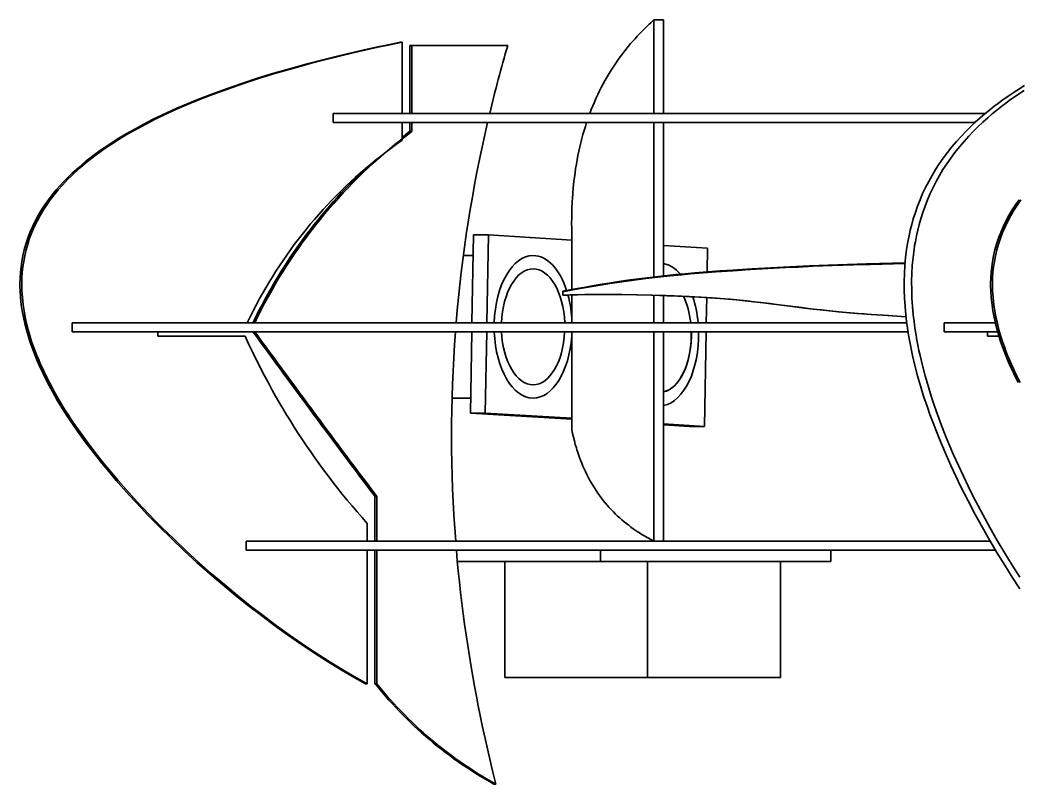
# Model space of a CAD drawing. Extents: x 174 to 1253, y 168 to 1727.
# Drawn here: x 173.6 to 285.6, y 1579.2 to 1665 of the extents above; entities that cross this region are included whole.
import ezdxf

# ---------------------------------------------------------------- set-up
doc = ezdxf.new("R2010")
doc.units = 0

msp = doc.modelspace()

# ---------------------------------------------------------------- linework, layer by layer
at = {"color": 7, "lineweight": 35, "ltscale": 0.027321}
for p, q in [((245.84, 1664.96), (244.75, 1664.96)), ((245.84, 1653.46), (244.75, 1653.46)), ((245.84, 1629.96), (244.75, 1629.96))]:
    msp.add_line(p, q, dxfattribs=at)
at = {"color": 7, "lineweight": 35, "ltscale": 0.2625}
for p, q in [((244.75, 1654.46), (244.75, 1664.96)), ((245.84, 1654.46), (245.84, 1664.96))]:
    msp.add_line(p, q, dxfattribs=at)
at = {"color": 7, "lineweight": 35, "ltscale": 0.005146}
for p, q in [((216.29, 1662.46), (216.5, 1662.46)), ((217.38, 1662.09), (217.58, 1662.09)), ((217.38, 1653.46), (217.58, 1653.46)), ((217.38, 1652.46), (217.58, 1652.46)), ((213.46, 1611.46), (213.67, 1611.46)), ((213.46, 1605.46), (213.67, 1605.46)), ((212.38, 1590.46), (212.59, 1590.46)), ((213.46, 1590.46), (213.67, 1590.46)), ((226.81, 1579.2), (227.01, 1579.2))]:
    msp.add_line(p, q, dxfattribs=at)
at = {"color": 7, "lineweight": 35, "ltscale": 0.2}
msp.add_line((216.5, 1654.46), (216.5, 1662.46), dxfattribs=at)
at = {"color": 7, "lineweight": 35, "ltscale": 0.19072}
for p, q in [((217.38, 1662.09), (217.38, 1654.46)), ((217.58, 1662.09), (217.58, 1654.46))]:
    msp.add_line(p, q, dxfattribs=at)
at = {"color": 7, "lineweight": 35, "ltscale": 0.269111}
msp.add_line((228.35, 1662.09), (217.58, 1662.09), dxfattribs=at)
at = {"color": 7, "lineweight": 35, "ltscale": 0.025}
for p, q in [((208.78, 1653.46), (208.78, 1654.46)), ((217.38, 1653.46), (217.38, 1652.46)), ((217.58, 1653.46), (217.58, 1652.46)), ((179.47, 1629.96), (179.47, 1630.96)), ((277.3, 1629.96), (277.3, 1630.96)), ((199, 1605.46), (199, 1606.46))]:
    msp.add_line(p, q, dxfattribs=at)
at = {"color": 7, "lineweight": 35}
for p, q in [((281.92, 1654.46), (208.78, 1654.46)), ((280.78, 1653.46), (208.78, 1653.46)), ((273.11, 1630.96), (179.47, 1630.96)), ((273.26, 1629.96), (179.47, 1629.96)), ((244.75, 1629.96), (244.75, 1606.46)), ((245.84, 1629.96), (245.84, 1606.46)), ((282.48, 1606.46), (199, 1606.46)), ((283.07, 1605.46), (199, 1605.46)), ((238.76, 1604.17), (264.59, 1604.17))]:
    msp.add_line(p, q, dxfattribs=at)
at = {"color": 7, "lineweight": 35, "ltscale": 0.097858}
msp.add_line((212.59, 1653.46), (216.5, 1653.46), dxfattribs=at)
at = {"color": 7, "lineweight": 35, "ltscale": 0.05}
for p, q in [((216.5, 1653.46), (216.5, 1651.46)), ((212.59, 1608.46), (212.59, 1606.46))]:
    msp.add_line(p, q, dxfattribs=at)
at = {"color": 7, "lineweight": 35, "ltscale": 0.122324}
msp.add_line((222.48, 1653.46), (217.58, 1653.46), dxfattribs=at)
at = {"color": 7, "lineweight": 35, "ltscale": 0.146564}
msp.add_line((238.89, 1653.46), (244.75, 1653.46), dxfattribs=at)
at = {"color": 7, "lineweight": 35, "ltscale": 0.433603}
msp.add_line((244.75, 1653.46), (244.75, 1636.12), dxfattribs=at)
at = {"color": 7, "lineweight": 35, "ltscale": 0.430536}
msp.add_line((245.84, 1653.46), (245.84, 1636.24), dxfattribs=at)
at = {"color": 7, "lineweight": 35, "ltscale": 0.246797}
msp.add_line((224.34, 1630.96), (224.52, 1640.83), dxfattribs=at)
at = {"color": 7, "lineweight": 35, "ltscale": 0.041875}
for p, q in [((226.2, 1640.83), (224.52, 1640.83)), ((250.41, 1619.34), (248.73, 1619.34))]:
    msp.add_line(p, q, dxfattribs=at)
at = {"color": 7, "lineweight": 35, "ltscale": 0.246772}
msp.add_line((226.02, 1630.96), (226.2, 1640.83), dxfattribs=at)
at = {"color": 7, "lineweight": 35, "ltscale": 0.233967}
msp.add_line((235.54, 1640.26), (226.2, 1640.83), dxfattribs=at)
at = {"color": 7, "lineweight": 35, "ltscale": 0.156448}
msp.add_line((235.54, 1640.96), (235.54, 1634.71), dxfattribs=at)
at = {"color": 7, "lineweight": 35, "ltscale": 0.123433}
msp.add_line((250.77, 1639.33), (245.84, 1639.63), dxfattribs=at)
at = {"color": 7, "lineweight": 35, "ltscale": 0.066252}
msp.add_line((250.77, 1639.33), (250.72, 1636.68), dxfattribs=at)
at = {"color": 7, "lineweight": 35, "ltscale": 0.027905}
msp.add_line((224.48, 1638.52), (223.36, 1638.52), dxfattribs=at)
at = {"color": 7, "lineweight": 35, "ltscale": 0.010739}
msp.add_line((234.52, 1634.51), (234.52, 1634.08), dxfattribs=at)
at = {"color": 7, "lineweight": 35, "ltscale": 0.01539}
msp.add_line((234.52, 1634.08), (235.13, 1634.09), dxfattribs=at)
at = {"color": 7, "lineweight": 35, "ltscale": 2.74658e-05}
msp.add_line((234.52, 1634.08), (234.52, 1634.08), dxfattribs=at)
at = {"color": 7, "lineweight": 35, "ltscale": 0.078485}
msp.add_line((235.54, 1634.1), (235.54, 1630.96), dxfattribs=at)
at = {"color": 7, "lineweight": 35, "ltscale": 0.077399}
msp.add_line((244.75, 1634.06), (244.75, 1630.96), dxfattribs=at)
at = {"color": 7, "lineweight": 35, "ltscale": 0.076694}
msp.add_line((245.84, 1634.03), (245.84, 1630.96), dxfattribs=at)
at = {"color": 7, "lineweight": 35, "ltscale": 0.071032}
msp.add_line((250.67, 1633.8), (250.62, 1630.96), dxfattribs=at)
at = {"color": 7, "lineweight": 35, "ltscale": 0.143911}
msp.add_line((283.05, 1630.96), (277.3, 1630.96), dxfattribs=at)
at = {"color": 7, "lineweight": 35, "ltscale": 0.000442505}
msp.add_line((174.4, 1629.96), (174.4, 1629.98), dxfattribs=at)
at = {"color": 7, "lineweight": 35, "ltscale": 0.000219727}
msp.add_line((174.41, 1629.96), (174.4, 1629.96), dxfattribs=at)
at = {"color": 7, "lineweight": 35, "ltscale": 0.0125}
for p, q in [((189.1, 1629.96), (189.1, 1629.46)), ((282.18, 1629.96), (282.18, 1629.46))]:
    msp.add_line(p, q, dxfattribs=at)
at = {"color": 7, "lineweight": 35, "ltscale": 0.244652}
msp.add_line((189.1, 1629.46), (198.89, 1629.46), dxfattribs=at)
at = {"color": 7, "lineweight": 35, "ltscale": 0.005145}
msp.add_line((199.76, 1629.96), (199.97, 1629.96), dxfattribs=at)
at = {"color": 7, "lineweight": 35, "ltscale": 0.342506}
msp.add_line((213.67, 1629.96), (199.97, 1629.96), dxfattribs=at)
at = {"color": 7, "lineweight": 35, "ltscale": 0.228029}
for p, q in [((224.16, 1620.84), (224.32, 1629.96)), ((225.83, 1620.84), (226, 1629.96))]:
    msp.add_line(p, q, dxfattribs=at)
at = {"color": 7, "lineweight": 35, "ltscale": 0.275}
msp.add_line((235.54, 1629.96), (235.54, 1618.96), dxfattribs=at)
at = {"color": 7, "lineweight": 35, "ltscale": 0.125627}
msp.add_line((239.73, 1629.96), (244.75, 1629.96), dxfattribs=at)
at = {"color": 7, "lineweight": 35, "ltscale": 0.265501}
msp.add_line((250.6, 1629.96), (250.41, 1619.34), dxfattribs=at)
at = {"color": 7, "lineweight": 35, "ltscale": 0.150368}
msp.add_line((283.31, 1629.96), (277.3, 1629.96), dxfattribs=at)
at = {"color": 7, "lineweight": 35, "ltscale": 0.031844}
msp.add_line((282.18, 1629.46), (283.46, 1629.46), dxfattribs=at)
at = {"color": 7, "lineweight": 35, "ltscale": 0.052354}
msp.add_line((224.19, 1622.52), (222.1, 1622.52), dxfattribs=at)
at = {"color": 7, "lineweight": 35, "ltscale": 0.041876}
msp.add_line((225.83, 1620.84), (224.16, 1620.84), dxfattribs=at)
at = {"color": 7, "lineweight": 35, "ltscale": 0.285038}
msp.add_line((224.16, 1620.84), (235.54, 1620.15), dxfattribs=at)
at = {"color": 7, "lineweight": 35, "ltscale": 0.243084}
msp.add_line((225.83, 1620.84), (235.54, 1620.25), dxfattribs=at)
at = {"color": 7, "lineweight": 35, "ltscale": 0.114316}
msp.add_line((245.84, 1619.62), (250.41, 1619.34), dxfattribs=at)
at = {"color": 7, "lineweight": 35, "ltscale": 0.072363}
msp.add_line((245.84, 1619.52), (248.73, 1619.34), dxfattribs=at)
at = {"color": 7, "lineweight": 35, "ltscale": 0.125}
for p, q in [((213.46, 1611.46), (213.46, 1606.46)), ((213.67, 1611.46), (213.67, 1606.46))]:
    msp.add_line(p, q, dxfattribs=at)
at = {"color": 7, "lineweight": 35, "ltscale": 0.146729}
msp.add_line((206.72, 1605.46), (212.59, 1605.46), dxfattribs=at)
at = {"color": 7, "lineweight": 35, "ltscale": 0.375}
for p, q in [((212.59, 1605.46), (212.59, 1590.46)), ((213.46, 1605.46), (213.46, 1590.46)), ((213.67, 1605.46), (213.67, 1590.46))]:
    msp.add_line(p, q, dxfattribs=at)
at = {"color": 7, "lineweight": 35, "ltscale": 0.122323}
msp.add_line((218.56, 1605.46), (213.67, 1605.46), dxfattribs=at)
at = {"color": 7, "lineweight": 35, "ltscale": 0.032352}
for p, q in [((238.76, 1605.46), (238.76, 1604.17)), ((264.59, 1605.46), (264.59, 1604.17))]:
    msp.add_line(p, q, dxfattribs=at)
at = {"color": 7, "lineweight": 35, "ltscale": 0.401415}
msp.add_line((238.76, 1604.17), (222.7, 1604.17), dxfattribs=at)
at = {"color": 7, "lineweight": 35, "ltscale": 0.325003}
for p, q in [((228.03, 1604.17), (228.03, 1591.17)), ((244.03, 1604.17), (244.03, 1591.17)), ((258.95, 1604.17), (258.95, 1591.17))]:
    msp.add_line(p, q, dxfattribs=at)
at = {"color": 7, "lineweight": 35, "ltscale": 0.085198}
msp.add_line((228.03, 1591.17), (231.43, 1591.17), dxfattribs=at)
at = {"color": 7, "lineweight": 35, "ltscale": 0.314802}
msp.add_line((231.43, 1591.17), (244.03, 1591.17), dxfattribs=at)
at = {"color": 7, "lineweight": 35, "ltscale": 0.071638}
msp.add_line((243.49, 1591.17), (246.36, 1591.17), dxfattribs=at)
at = {"color": 7, "lineweight": 35, "ltscale": 0.314801}
msp.add_line((246.36, 1591.17), (258.95, 1591.17), dxfattribs=at)
at = {"color": 7, "lineweight": 35}
for points in [[(237.56, 1654.47), (237.72, 1654.9), (237.89, 1655.32), (238.07, 1655.75), (238.25, 1656.16), (238.45, 1656.58), (238.64, 1656.99), (238.85, 1657.39), (239.06, 1657.79), (239.27, 1658.19), (239.5, 1658.58), (239.73, 1658.96), (239.94, 1659.31), (240.17, 1659.66), (240.39, 1660.01), (240.63, 1660.35), (240.87, 1660.68), (241.11, 1661.02), (241.36, 1661.35), (241.62, 1661.67), (241.88, 1661.99), (242.14, 1662.31), (242.39, 1662.59), (242.63, 1662.86), (242.88, 1663.14), (243.14, 1663.41), (243.39, 1663.67), (243.61, 1663.89), (243.83, 1664.11), (244.06, 1664.33), (244.23, 1664.49), (244.4, 1664.65), (244.58, 1664.81), (244.75, 1664.96)], [(216.29, 1662.46), (214.93, 1662.18), (213.58, 1661.89), (212.26, 1661.6), (210.96, 1661.3), (209.27, 1660.9), (207.61, 1660.49), (205.99, 1660.07), (204.03, 1659.53), (202.13, 1658.98), (200.29, 1658.42), (198.52, 1657.84), (196.81, 1657.25), (195.16, 1656.65), (193.57, 1656.04), (192.05, 1655.41), (191.31, 1655.09), (190.59, 1654.77), (189.53, 1654.28), (188.51, 1653.78), (187.53, 1653.27), (186.58, 1652.76), (185.54, 1652.17), (184.54, 1651.57), (183.59, 1650.96), (182.68, 1650.34), (181.82, 1649.71), (181, 1649.07), (180.23, 1648.42), (179.5, 1647.76), (179.16, 1647.43), (178.82, 1647.09), (178.49, 1646.76), (178.18, 1646.42), (177.7, 1645.88), (177.25, 1645.33), (176.82, 1644.77), (176.43, 1644.21), (176.06, 1643.64), (175.68, 1643.02), (175.34, 1642.39), (175.03, 1641.75), (174.75, 1641.11), (174.51, 1640.46), (174.29, 1639.81), (174.11, 1639.15), (173.96, 1638.48), (173.84, 1637.87), (173.75, 1637.25), (173.69, 1636.63), (173.65, 1636.01), (173.63, 1635.38), (173.63, 1634.99), (173.64, 1634.59), (173.69, 1633.8), (173.78, 1633), (173.88, 1632.3), (174.01, 1631.59), (174.17, 1630.88), (174.35, 1630.17), (174.54, 1629.53), (174.74, 1628.89), (174.96, 1628.26), (175.14, 1627.77), (175.32, 1627.29), (175.53, 1626.8), (175.74, 1626.3), (175.98, 1625.79), (176.22, 1625.27), (176.73, 1624.26), (177.27, 1623.25), (177.86, 1622.23), (178.47, 1621.22), (178.86, 1620.62), (179.26, 1620.01), (179.67, 1619.41), (180.09, 1618.8), (180.96, 1617.6), (181.87, 1616.4), (182.81, 1615.22), (183.62, 1614.23), (184.44, 1613.26), (185.29, 1612.3), (185.93, 1611.58), (186.58, 1610.87), (187.25, 1610.16), (187.92, 1609.46), (188.6, 1608.76), (189.28, 1608.07), (190.67, 1606.71), (192.07, 1605.38), (193.49, 1604.08), (194.93, 1602.81), (196.37, 1601.58), (197.81, 1600.38), (199.26, 1599.22), (200.72, 1598.1), (202.18, 1597.01), (203.63, 1595.96), (205.09, 1594.95), (206.55, 1593.97), (208.01, 1593.04), (209.47, 1592.14), (210.92, 1591.28), (212.38, 1590.46)], [(216.5, 1662.46), (215.13, 1662.18), (213.79, 1661.89), (212.47, 1661.6), (211.17, 1661.3), (209.47, 1660.9), (207.81, 1660.49), (206.2, 1660.07), (204.24, 1659.53), (202.34, 1658.98), (200.5, 1658.42), (198.72, 1657.84), (197.01, 1657.25), (195.36, 1656.65), (193.78, 1656.04), (192.25, 1655.41), (191.52, 1655.09), (190.79, 1654.77), (189.74, 1654.28), (188.72, 1653.78), (187.74, 1653.27), (186.79, 1652.76), (185.74, 1652.17), (184.75, 1651.57), (183.79, 1650.96), (182.89, 1650.34), (182.03, 1649.71), (181.21, 1649.07), (180.44, 1648.42), (179.71, 1647.76), (179.36, 1647.43), (179.02, 1647.09), (178.7, 1646.76), (178.39, 1646.42), (177.91, 1645.88), (177.45, 1645.33), (177.03, 1644.77), (176.63, 1644.21), (176.26, 1643.64), (175.89, 1643.02), (175.55, 1642.39), (175.24, 1641.75), (174.96, 1641.11), (174.71, 1640.46), (174.5, 1639.81), (174.31, 1639.15), (174.16, 1638.48), (174.05, 1637.87), (173.96, 1637.25), (173.89, 1636.63), (173.85, 1636.01), (173.84, 1635.38), (173.84, 1634.99), (173.85, 1634.59), (173.9, 1633.8), (173.99, 1633), (174.09, 1632.3), (174.22, 1631.59), (174.38, 1630.88), (174.56, 1630.17), (174.74, 1629.53), (174.94, 1628.89), (175.16, 1628.26), (175.34, 1627.77), (175.53, 1627.29), (175.73, 1626.8), (175.95, 1626.3), (176.18, 1625.79), (176.42, 1625.27), (176.93, 1624.26), (177.48, 1623.25), (178.06, 1622.23), (178.68, 1621.22), (179.07, 1620.62), (179.46, 1620.01), (179.87, 1619.41), (180.3, 1618.8), (181.17, 1617.6), (182.07, 1616.4), (183.01, 1615.22), (183.82, 1614.23), (184.65, 1613.26), (185.5, 1612.3), (186.14, 1611.58), (186.79, 1610.87), (187.45, 1610.16), (188.12, 1609.46), (188.8, 1608.76), (189.49, 1608.07), (190.88, 1606.71), (192.28, 1605.38), (193.7, 1604.08), (195.13, 1602.81), (196.57, 1601.58), (198.02, 1600.38), (199.47, 1599.22), (200.92, 1598.1), (202.38, 1597.01), (203.84, 1595.96), (205.3, 1594.95), (206.76, 1593.97), (208.22, 1593.04), (209.67, 1592.14), (211.13, 1591.28), (212.59, 1590.46)], [(286.34, 1657.61), (285.46, 1657.06), (284.6, 1656.49), (283.78, 1655.91), (283.36, 1655.6), (282.94, 1655.28), (282.4, 1654.85), (281.87, 1654.42), (281.36, 1653.98), (280.8, 1653.48), (280.26, 1652.97), (279.74, 1652.45), (279.25, 1651.93), (278.7, 1651.32), (278.18, 1650.71), (277.68, 1650.08), (277.21, 1649.45), (276.76, 1648.81), (276.34, 1648.16), (275.95, 1647.5), (275.58, 1646.83), (275.23, 1646.15), (274.9, 1645.47), (274.61, 1644.77), (274.33, 1644.07), (274.08, 1643.36), (273.85, 1642.64), (273.67, 1642.01), (273.51, 1641.37), (273.37, 1640.72), (273.24, 1640.07), (273.16, 1639.63), (273.1, 1639.19), (272.98, 1638.3), (272.9, 1637.41), (272.85, 1636.51), (272.82, 1635.59), (272.83, 1634.67), (272.86, 1633.75), (272.92, 1632.81), (273.01, 1631.87), (273.09, 1631.12), (273.2, 1630.36), (273.32, 1629.6), (273.42, 1629.03), (273.52, 1628.46), (273.64, 1627.88), (273.77, 1627.29), (274.04, 1626.16), (274.33, 1625.03), (274.66, 1623.89), (275.01, 1622.75), (275.39, 1621.62), (275.72, 1620.67), (276.07, 1619.73), (276.44, 1618.78), (276.72, 1618.08), (277.01, 1617.38), (277.53, 1616.16), (278.07, 1614.95), (278.63, 1613.75), (279.2, 1612.56), (279.59, 1611.77), (279.99, 1611), (280.8, 1609.46), (281.61, 1607.99), (282.43, 1606.54), (283.27, 1605.13), (284.11, 1603.76), (284.96, 1602.42), (285.82, 1601.13)], [(286.29, 1657.06), (285.44, 1656.49), (284.62, 1655.91), (284.2, 1655.6), (283.78, 1655.28), (283.24, 1654.85), (282.71, 1654.42), (282.2, 1653.98), (281.64, 1653.48), (281.1, 1652.97), (280.58, 1652.45), (280.08, 1651.93), (279.54, 1651.32), (279.02, 1650.71), (278.52, 1650.08), (278.05, 1649.45), (277.6, 1648.81), (277.18, 1648.16), (276.78, 1647.5), (276.41, 1646.83), (276.07, 1646.15), (275.74, 1645.47), (275.44, 1644.77), (275.17, 1644.07), (274.92, 1643.36), (274.69, 1642.64), (274.51, 1642.01), (274.35, 1641.37), (274.2, 1640.72), (274.08, 1640.07), (274, 1639.63), (273.93, 1639.19), (273.82, 1638.3), (273.74, 1637.41), (273.69, 1636.51), (273.66, 1635.59), (273.67, 1634.67), (273.7, 1633.75), (273.76, 1632.81), (273.84, 1631.87), (273.93, 1631.12), (274.04, 1630.36), (274.16, 1629.6), (274.25, 1629.03), (274.36, 1628.46), (274.48, 1627.88), (274.61, 1627.29), (274.87, 1626.16), (275.17, 1625.03), (275.5, 1623.89), (275.85, 1622.75), (276.23, 1621.62), (276.56, 1620.67), (276.91, 1619.73), (277.27, 1618.78), (277.55, 1618.08), (277.84, 1617.38), (278.37, 1616.16), (278.91, 1614.95), (279.47, 1613.75), (280.04, 1612.56), (280.43, 1611.77), (280.83, 1611), (281.64, 1609.46), (282.45, 1607.99), (283.27, 1606.54), (284.11, 1605.13), (284.95, 1603.76), (285.8, 1602.42)], [(235.54, 1640.96), (235.53, 1641.56), (235.52, 1642.16), (235.53, 1642.75), (235.54, 1643.34), (235.56, 1643.92), (235.58, 1644.49), (235.62, 1645.06), (235.64, 1645.35), (235.66, 1645.63), (235.7, 1646.05), (235.74, 1646.47), (235.78, 1646.88), (235.83, 1647.29), (235.9, 1647.79), (235.97, 1648.29), (236.05, 1648.78), (236.14, 1649.27), (236.23, 1649.76), (236.33, 1650.23), (236.43, 1650.71), (236.54, 1651.18), (236.66, 1651.65), (236.79, 1652.11), (236.92, 1652.56), (237.06, 1653.02), (237.2, 1653.46)], [(217.58, 1652.46), (216.94, 1651.97), (216.31, 1651.48), (215.68, 1650.97), (215.07, 1650.46), (214.46, 1649.94), (213.86, 1649.42), (213.27, 1648.89), (212.69, 1648.35), (212.11, 1647.8), (211.54, 1647.25), (210.99, 1646.69), (210.44, 1646.12), (209.89, 1645.55), (209.36, 1644.97), (208.84, 1644.38), (208.32, 1643.79), (207.81, 1643.19), (207.31, 1642.58), (206.82, 1641.96), (206.42, 1641.46), (206.03, 1640.95), (205.65, 1640.43), (205.27, 1639.91), (204.9, 1639.39), (204.59, 1638.95), (204.29, 1638.5), (203.99, 1638.05), (203.77, 1637.72), (203.55, 1637.38), (203.12, 1636.69), (202.69, 1636), (202.28, 1635.3), (201.87, 1634.6), (201.47, 1633.89), (201.08, 1633.17), (200.7, 1632.44), (200.33, 1631.7), (199.97, 1630.96)], [(216.5, 1651.46), (215.89, 1651.03), (215.28, 1650.58), (214.69, 1650.14), (214.1, 1649.68), (213.51, 1649.22), (212.94, 1648.75), (212.37, 1648.27), (211.82, 1647.79), (211.27, 1647.3), (210.72, 1646.8), (210.19, 1646.3), (209.66, 1645.79), (209.15, 1645.27), (208.63, 1644.75), (208.13, 1644.22), (207.64, 1643.68), (207.15, 1643.14), (206.67, 1642.58), (206.2, 1642.03), (205.74, 1641.46), (205.29, 1640.9), (204.84, 1640.33), (204.41, 1639.75), (203.98, 1639.16), (203.56, 1638.57), (203.15, 1637.98), (202.74, 1637.37), (202.35, 1636.76), (201.96, 1636.14), (201.58, 1635.52), (201.2, 1634.89), (200.84, 1634.25), (200.48, 1633.61), (200.13, 1632.96), (199.79, 1632.3), (199.45, 1631.63), (199.13, 1630.96)], [(212.63, 1648.49), (212.13, 1648.02), (211.63, 1647.54), (211.15, 1647.06), (210.67, 1646.57), (210.19, 1646.08), (209.72, 1645.58), (209.26, 1645.08), (208.8, 1644.58), (208.35, 1644.06), (207.91, 1643.55), (207.47, 1643.02), (207.04, 1642.5), (206.61, 1641.96), (206.22, 1641.46), (205.83, 1640.95), (205.44, 1640.43), (205.07, 1639.91), (204.69, 1639.39), (204.33, 1638.86), (203.96, 1638.32), (203.61, 1637.78), (203.26, 1637.24), (202.91, 1636.69), (202.63, 1636.23), (202.35, 1635.77), (202.07, 1635.3), (201.8, 1634.83), (201.62, 1634.52), (201.44, 1634.2), (201.09, 1633.57), (200.75, 1632.92), (200.41, 1632.28), (200.08, 1631.62), (199.76, 1630.96)], [(285.73, 1644.77), (285.33, 1644.21), (284.96, 1643.64), (284.58, 1643.02), (284.24, 1642.39), (283.93, 1641.75), (283.66, 1641.11), (283.41, 1640.46), (283.19, 1639.81), (283.01, 1639.15), (282.86, 1638.48), (282.74, 1637.87), (282.65, 1637.25), (282.59, 1636.63), (282.55, 1636.01), (282.53, 1635.38), (282.53, 1634.99), (282.55, 1634.59), (282.6, 1633.8), (282.68, 1633), (282.79, 1632.3), (282.92, 1631.59), (283.07, 1630.88), (283.25, 1630.17), (283.44, 1629.53), (283.64, 1628.89), (283.86, 1628.26), (284.04, 1627.77), (284.23, 1627.29), (284.43, 1626.8), (284.65, 1626.3), (284.88, 1625.79), (285.12, 1625.27), (285.63, 1624.26)], [(285.93, 1644.77), (285.53, 1644.21), (285.16, 1643.64), (284.79, 1643.02), (284.45, 1642.39), (284.14, 1641.75), (283.86, 1641.11), (283.62, 1640.46), (283.4, 1639.81), (283.22, 1639.15), (283.06, 1638.48), (282.95, 1637.87), (282.86, 1637.25), (282.79, 1636.63), (282.75, 1636.01), (282.74, 1635.38), (282.74, 1634.99), (282.75, 1634.59), (282.8, 1633.8), (282.89, 1633), (282.99, 1632.3), (283.12, 1631.59), (283.28, 1630.88), (283.46, 1630.17), (283.64, 1629.53), (283.84, 1628.89), (284.07, 1628.26), (284.24, 1627.77), (284.43, 1627.29), (284.64, 1626.8), (284.85, 1626.3), (285.08, 1625.79), (285.32, 1625.27), (285.83, 1624.26)], [(234.52, 1634.51), (235.33, 1634.67), (236.14, 1634.82), (236.9, 1634.95), (237.65, 1635.08), (238.7, 1635.26), (239.75, 1635.43), (240.8, 1635.59), (242.08, 1635.78), (243.36, 1635.95), (244.64, 1636.1), (245.92, 1636.25), (247.21, 1636.38), (248.27, 1636.48), (249.34, 1636.57), (250.76, 1636.69), (252.18, 1636.79), (253.61, 1636.89), (255.74, 1637.03), (257.88, 1637.15), (260.01, 1637.27), (262.16, 1637.37), (264.31, 1637.45), (266.46, 1637.53), (268.61, 1637.6), (270.05, 1637.64), (272.93, 1637.72)], [(272.92, 1637.64), (269.04, 1637.53), (267.13, 1637.47), (264.74, 1637.39), (262.59, 1637.31), (260.98, 1637.23), (259.37, 1637.16), (257.44, 1637.05), (255.52, 1636.94), (253.62, 1636.82), (251.71, 1636.68), (250.75, 1636.61), (249.79, 1636.54), (248.83, 1636.46), (247.87, 1636.37), (246.52, 1636.24), (245.18, 1636.1), (243.83, 1635.94), (242.49, 1635.76), (241.16, 1635.57), (239.82, 1635.37), (238.49, 1635.16), (237.16, 1634.93), (235.84, 1634.7), (234.52, 1634.45)], [(273.03, 1631.65), (270.46, 1631.82), (269.14, 1631.91), (268.33, 1631.97), (267.52, 1632.03), (266.71, 1632.1), (265.9, 1632.17), (264.82, 1632.27), (263.75, 1632.39), (262.31, 1632.55), (261.36, 1632.67), (259.45, 1632.91), (258.16, 1633.07), (256.74, 1633.24), (255.97, 1633.33), (255.2, 1633.42), (254.44, 1633.5), (253.29, 1633.61), (252.14, 1633.7), (250.99, 1633.78), (249.83, 1633.85), (248.86, 1633.9), (247.9, 1633.95), (247.06, 1633.98), (246.22, 1634.01), (244.54, 1634.06), (242.86, 1634.1), (241.18, 1634.13), (239.51, 1634.14), (238.67, 1634.14), (237.84, 1634.13), (237.01, 1634.13), (236.18, 1634.11), (235.35, 1634.1), (234.52, 1634.08)], [(273.03, 1631.65), (271.07, 1631.78), (269.13, 1631.91), (268.16, 1631.98), (267.2, 1632.06), (266.32, 1632.13), (265.43, 1632.21), (264.5, 1632.31), (263.56, 1632.41), (262.61, 1632.52), (261.66, 1632.63), (259.99, 1632.84), (258.51, 1633.03), (257.77, 1633.12), (256.66, 1633.25), (255.34, 1633.4), (254.67, 1633.47), (254.01, 1633.54), (253.12, 1633.62), (252.23, 1633.69), (251.34, 1633.76), (250.67, 1633.8), (250, 1633.84), (248.7, 1633.91), (247.4, 1633.97), (246.1, 1634.02), (244.44, 1634.06), (242.78, 1634.1), (241.12, 1634.13), (239.47, 1634.14), (238.64, 1634.14), (237.81, 1634.13), (236.99, 1634.13), (236.16, 1634.11), (235.34, 1634.1), (234.52, 1634.08)], [(198.89, 1629.46), (199.28, 1628.62), (199.68, 1627.78), (199.88, 1627.37), (200.08, 1626.95), (200.29, 1626.54), (200.49, 1626.13), (200.85, 1625.44), (201.2, 1624.76), (201.57, 1624.09), (201.93, 1623.42), (202.31, 1622.75), (202.69, 1622.09), (203.11, 1621.37), (203.54, 1620.66), (203.97, 1619.95), (204.41, 1619.25), (204.86, 1618.55), (205.32, 1617.85), (205.78, 1617.17), (206.25, 1616.48), (206.72, 1615.8), (207.2, 1615.13), (207.69, 1614.46), (208.21, 1613.78), (208.73, 1613.09), (209.26, 1612.42), (209.79, 1611.74), (210.34, 1611.08), (210.89, 1610.42), (211.45, 1609.76), (212.01, 1609.11), (212.59, 1608.46)], [(235.54, 1618.96), (235.63, 1618.54), (235.72, 1618.13), (235.83, 1617.72), (235.93, 1617.32), (235.99, 1617.12), (236.05, 1616.92), (236.11, 1616.73), (236.17, 1616.53), (236.28, 1616.2), (236.4, 1615.86), (236.52, 1615.54), (236.65, 1615.21), (236.78, 1614.89), (236.92, 1614.58), (237.07, 1614.27), (237.21, 1613.96), (237.37, 1613.65), (237.54, 1613.34), (237.71, 1613.03), (237.89, 1612.73), (238.07, 1612.44), (238.26, 1612.15), (238.45, 1611.86), (238.65, 1611.58), (238.86, 1611.3), (239.07, 1611.03), (239.28, 1610.77), (239.5, 1610.5), (239.73, 1610.25), (239.96, 1610), (240.2, 1609.75), (240.45, 1609.51), (240.68, 1609.28), (240.92, 1609.07), (241.16, 1608.85), (241.41, 1608.64), (241.66, 1608.44), (241.92, 1608.24), (242.18, 1608.04), (242.44, 1607.85), (242.65, 1607.71), (242.86, 1607.56), (243.07, 1607.43), (243.23, 1607.32), (243.39, 1607.22), (243.56, 1607.12), (243.72, 1607.02), (244.06, 1606.83), (244.4, 1606.64), (244.75, 1606.46)], [(222.59, 1605.46), (222.69, 1604.27), (222.81, 1603.08), (222.93, 1601.89), (223.06, 1600.7), (223.21, 1599.51), (223.36, 1598.32), (223.52, 1597.13), (223.69, 1595.94), (223.86, 1594.74), (224.05, 1593.55), (224.25, 1592.36), (224.44, 1591.26), (224.63, 1590.17), (224.83, 1589.07), (225.05, 1587.98), (225.27, 1586.88), (225.49, 1585.79), (225.7, 1584.8), (225.92, 1583.81), (226.14, 1582.82), (226.37, 1581.84), (226.53, 1581.18), (226.69, 1580.52), (227.01, 1579.2)], [(213.46, 1590.46), (213.84, 1590), (214.21, 1589.55), (214.6, 1589.1), (214.99, 1588.66), (215.38, 1588.23), (215.78, 1587.8), (216.18, 1587.37), (216.58, 1586.96), (216.99, 1586.54), (217.41, 1586.14), (217.83, 1585.74), (218.26, 1585.34), (218.69, 1584.96), (219.12, 1584.57), (219.56, 1584.2), (220, 1583.83), (220.45, 1583.46), (220.91, 1583.1), (221.38, 1582.74), (221.85, 1582.39), (222.32, 1582.04), (222.8, 1581.7), (223.28, 1581.37), (223.77, 1581.04), (224.27, 1580.72), (224.77, 1580.4), (225.27, 1580.09), (225.78, 1579.79), (226.29, 1579.49), (226.81, 1579.2)], [(213.67, 1590.46), (214.04, 1590), (214.42, 1589.55), (214.8, 1589.1), (215.19, 1588.66), (215.58, 1588.23), (215.98, 1587.8), (216.38, 1587.37), (216.79, 1586.96), (217.2, 1586.54), (217.62, 1586.14), (218.04, 1585.74), (218.46, 1585.34), (218.89, 1584.96), (219.33, 1584.57), (219.76, 1584.2), (220.21, 1583.83), (220.66, 1583.46), (221.12, 1583.1), (221.58, 1582.74), (222.05, 1582.39), (222.53, 1582.04), (223.01, 1581.7), (223.49, 1581.37), (223.98, 1581.04), (224.47, 1580.72), (224.97, 1580.4), (225.47, 1580.09), (225.98, 1579.79), (226.5, 1579.49), (227.01, 1579.2)]]:
    msp.add_lwpolyline(points, dxfattribs=at)
for centre, radius, start, end in [((385.08, 1616.46), 163.24, 163.766, 166.5367), ((377.5, 1618.14), 155.47, 166.8682, 175.2691), ((254.49, 1603.25), 61.64, 127.0239, 128.0504), ((279.39, 1248.92), 388.75, 92.9333, 93.7026), ((1435.08, 2530.46), 1528.69, 216.09043, 216.95326), ((1435.29, 2530.46), 1528.69, 216.09043, 216.95326), ((375.39, 1618.44), 153.34, 175.6901, 184.4793)]:
    msp.add_arc(centre, radius, start, end, dxfattribs=at)
for centre, major_axis, start_param, end_param in [((231.2, 1630.52), (0, 8), 6.283146, 7.798774), ((231.2, 1630.52), (0, 8), 5.246871, 6.283146), ((231.2, 1630.52), (0, 6.5), 6.283146, 7.786126), ((231.2, 1630.52), (0, 6.5), 6.283146, 7.786126), ((231.2, 1630.52), (0, 6.5), 4.780585, 6.283146), ((231.2, 1630.52), (0, 6.5), 4.780585, 6.283146), ((245.4, 1629.66), (0, 8), 5.722543, 6.181913), ((231.2, 1630.52), (0, 8), 4.840977, 5.17534), ((245.4, 1629.66), (0, 6.5), 4.915447, 5.4323), ((245.4, 1629.66), (0, 6.5), 4.915447, 5.4323), ((245.4, 1629.66), (0, 8), 4.876578, 5.270522), ((231.2, 1630.52), (0, 8), 1.640874, 3.141553), ((231.2, 1630.52), (0, 6.5), 1.657038, 3.141553), ((231.2, 1630.52), (0, 6.5), 1.657038, 3.141553), ((231.2, 1630.52), (0, 6.5), 3.141553, 4.626352), ((231.2, 1630.52), (0, 6.5), 3.141553, 4.626352), ((231.2, 1630.52), (0, 8), 3.141553, 4.583439), ((245.4, 1629.66), (0, 8), 3.242848, 4.75083), ((245.4, 1629.66), (0, 6.5), 3.26632, 4.759707), ((245.4, 1629.66), (0, 6.5), 3.26632, 4.679075), ((245.4, 1629.66), (0, 6.5), 4.679075, 4.759707)]:
    msp.add_ellipse(centre, major_axis=major_axis, ratio=0.546414, start_param=start_param, end_param=end_param, dxfattribs=at)

doc.saveas('drawing.dxf')
